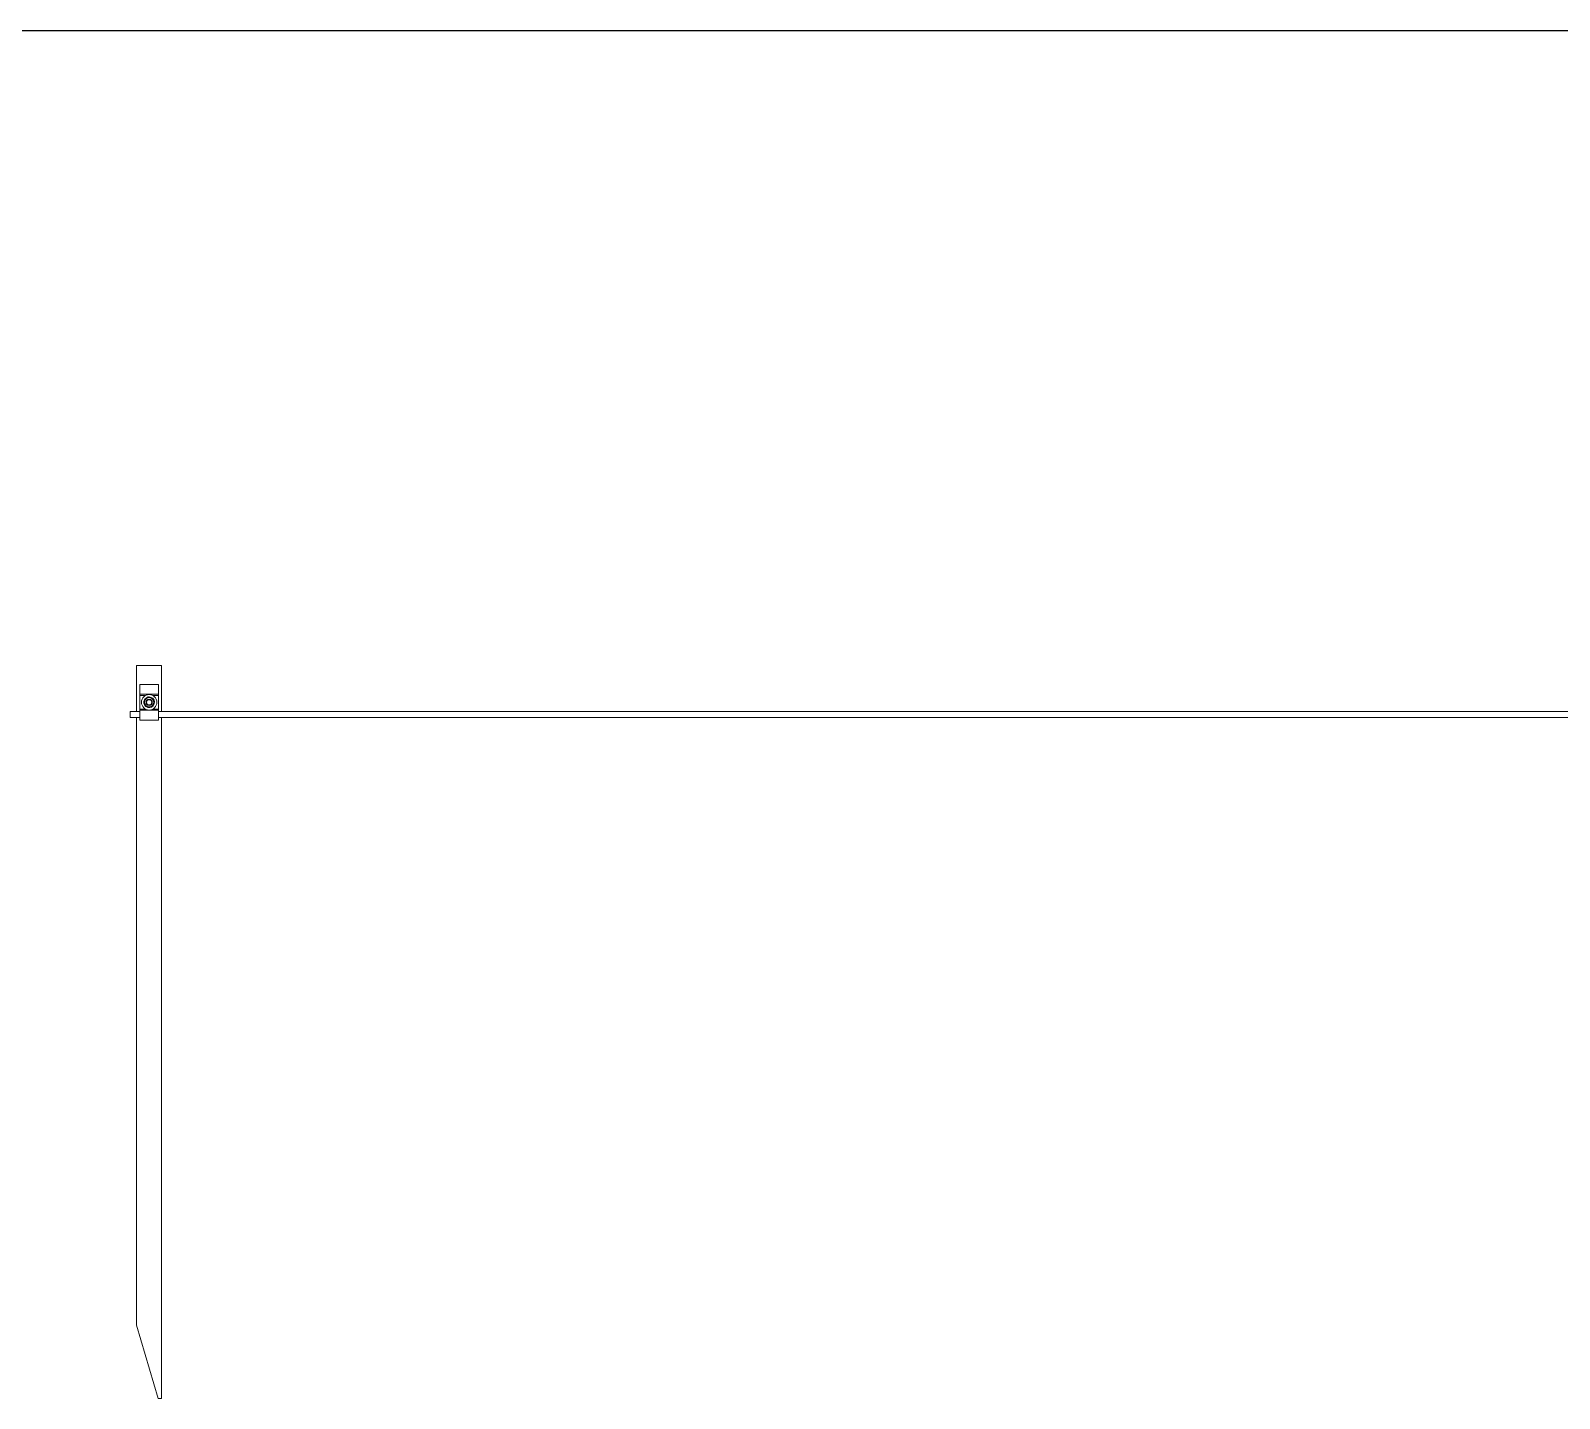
# Model space of a CAD drawing. Header units: millimetres. Extents: x 1587714 to 3094800, y -694377 to -413614.
# Drawn here: x 2349401 to 2352531, y -561546 to -558746 of the extents above; entities that cross this region are included whole.
import ezdxf

# ---------------------------------------------------------------- set-up
doc = ezdxf.new("R2010")
doc.units = ezdxf.units.MM

# ---------------------------------------------------------------- blocks, each defined once
blk = doc.blocks.new('poste RT1 vista lateral')
at = {"color": 3, "linetype": 'Continuous', "lineweight": 15}
for p, q in [((-4845.7999, -1300), (-4795, -1300)), ((-4845.7999, -1300), (-4845.7999, -1393.65)), ((-4795, -1300), (-4795, -1393.65)), ((-4801.0001, -1338.4386), (-4839.0002, -1338.4386)), ((-4839.0002, -1338.4386), (-4839.0002, -1358.6025)), ((-4801.0001, -1338.4386), (-4801.0001, -1358.6025)), ((-4801.0001, -1358.6025), (-4839.0002, -1358.6025)), ((-4839.0002, -1358.6025), (-4839.0002, -1360.9544)), ((-4839.0002, -1360.9544), (-4839.0002, -1389.0455)), ((-4827.3987, -1360.9544), (-4839.0002, -1360.9544)), ((-4814.6877, -1367.0684), (-4813.8584, -1365.8303)), ((-4813.3616, -1367.8342), (-4812.4999, -1366.9039)), ((-4801.0001, -1360.9544), (-4812.6015, -1360.9544)), ((-4801.0001, -1358.6025), (-4801.0001, -1360.9544)), ((-4801.0001, -1360.9544), (-4801.0001, -1389.0455)), ((-4839.0002, -1393.65), (-4859.0001, -1393.65)), ((-4859.0001, -1400), (-4859.0001, -1393.65)), ((-4859.0001, -1406.35), (-4859.0001, -1400)), ((-4859.0001, -1406.35), (-4839.0002, -1406.35)), ((-4845.7999, -1406.35), (-4845.7999, -2650)), ((-4839.0002, -1389.0455), (-4839.0002, -1391.3975)), ((-4827.3987, -1389.0455), (-4839.0002, -1389.0455)), ((-4801.0001, -1391.3975), (-4839.0002, -1391.3975)), ((-4839.0002, -1391.3975), (-4839.0002, -1411.5614)), ((-4801.0001, -1389.0455), (-4812.6015, -1389.0455)), ((-4801.0001, -1389.0455), (-4801.0001, -1391.3975)), ((-4801.0001, -1391.3975), (-4801.0001, -1411.5614)), ((-1838.9999, -1393.65), (-4801.0001, -1393.65)), ((-4801.0001, -1406.35), (-1838.9999, -1406.35)), ((-4795, -1406.35), (-4795, -2800)), ((-4801.0001, -1411.5614), (-4839.0002, -1411.5614)), ((-4801.35, -2800), (-4845.7999, -2650)), ((-4801.35, -2800), (-4795, -2800))]:
    blk.add_line(p, q, dxfattribs=at)
for radius in [15.875, 6.35, 5.35]:
    blk.add_circle((-4820, -1375), radius, dxfattribs=at)
for radius, start, end in [(11.0363, 56.1877402, 47.1877402), (9.525, 120, 180), (9.525, 180, 240), (9.525, 60, 120), (9.525, 0, 60), (9.525, 300, 0), (9.525, 240, 300)]:
    blk.add_arc((-4820, -1375), radius, start, end, dxfattribs=at)
for points, knots in [([(-4829.5249, -1369.5007), (-4828.7844, -1369.0732), (-4827.2763, -1368.2026), (-4825.6294, -1367.2515), (-4824.7847, -1366.764), (-4824.7623, -1366.7511)], [0, 0, 0, 0, 0.484343381, 0.986319796, 1, 1, 1, 1]), ([(-4829.5249, -1375), (-4829.5249, -1374.2303), (-4829.5249, -1372.6629), (-4829.5249, -1370.8406), (-4829.5249, -1369.8027), (-4829.5249, -1369.5007)], [0, 0, 0, 0, 0.40629263, 0.827270517, 1, 1, 1, 1]), ([(-4829.5249, -1380.4992), (-4829.5249, -1379.6442), (-4829.5249, -1377.9029), (-4829.5249, -1376.0011), (-4829.5249, -1375.0259), (-4829.5249, -1375)], [0, 0, 0, 0, 0.484340118, 0.986328673, 1, 1, 1, 1]), ([(-4824.7623, -1366.7511), (-4824.0958, -1366.3662), (-4822.7386, -1365.5824), (-4821.1605, -1364.6714), (-4820.2616, -1364.1525), (-4820.0001, -1364.0015)], [0, 0, 0, 0, 0.406252208, 0.82726244, 1, 1, 1, 1]), ([(-4815.2375, -1366.7511), (-4815.3465, -1366.6881), (-4816.0601, -1366.276), (-4817.3921, -1365.5073), (-4818.8633, -1364.6575), (-4819.7191, -1364.1637), (-4820.0001, -1364.0015)], [0, 0, 0, 0, 0.066518811, 0.435276137, 0.814523694, 1, 1, 1, 1]), ([(-4810.4748, -1369.5007), (-4810.8781, -1369.2679), (-4811.8323, -1368.7172), (-4813.422, -1367.7993), (-4814.6272, -1367.1034), (-4815.2375, -1366.7511)], [0, 0, 0, 0, 0.265488575, 0.628100953, 1, 1, 1, 1]), ([(-4810.4748, -1369.5007), (-4810.4748, -1370.3558), (-4810.4748, -1372.0971), (-4810.4748, -1373.9988), (-4810.4748, -1374.9741), (-4810.4748, -1375)], [0, 0, 0, 0, 0.484342656, 0.986323489, 1, 1, 1, 1]), ([(-4810.4748, -1375), (-4810.4748, -1375.7697), (-4810.4748, -1377.3371), (-4810.4748, -1379.1594), (-4810.4748, -1380.1973), (-4810.4748, -1380.4992)], [0, 0, 0, 0, 0.4062946775, 0.8272696465, 1, 1, 1, 1]), ([(-4824.7623, -1383.2489), (-4824.8715, -1383.1859), (-4825.5854, -1382.7743), (-4826.9168, -1382.0046), (-4828.3886, -1381.1556), (-4829.2441, -1380.6615), (-4829.5249, -1380.4992)], [0, 0, 0, 0, 0.06659116, 0.435276984, 0.814589735, 1, 1, 1, 1]), ([(-4820.0001, -1385.9985), (-4820.4032, -1385.7657), (-4821.3571, -1385.2149), (-4822.9469, -1384.2971), (-4824.1521, -1383.6012), (-4824.7623, -1383.2489)], [0, 0, 0, 0, 0.265438782, 0.6280783157, 1, 1, 1, 1]), ([(-4815.2375, -1383.2489), (-4815.9041, -1383.6338), (-4817.2615, -1384.4174), (-4818.8398, -1385.3286), (-4819.7386, -1385.8475), (-4820.0001, -1385.9985)], [0, 0, 0, 0, 0.4062952, 0.827272489, 1, 1, 1, 1]), ([(-4810.4748, -1380.4992), (-4811.2154, -1380.9268), (-4812.7234, -1381.7974), (-4814.3703, -1382.7485), (-4815.215, -1383.236), (-4815.2375, -1383.2489)], [0, 0, 0, 0, 0.484344661, 0.98631983, 1, 1, 1, 1])]:
    blk.add_open_spline(points, degree=3, knots=knots, dxfattribs=at)

msp = doc.modelspace()

# ---------------------------------------------------------------- linework, layer by layer
msp.add_line((2057387.7201, -558745.6049), (2745194.0928, -558745.6049))

# ---------------------------------------------------------------- block references
msp.add_blockref('poste RT1 vista lateral', (2354464.0477, -558745.6049))

doc.saveas('drawing.dxf')
